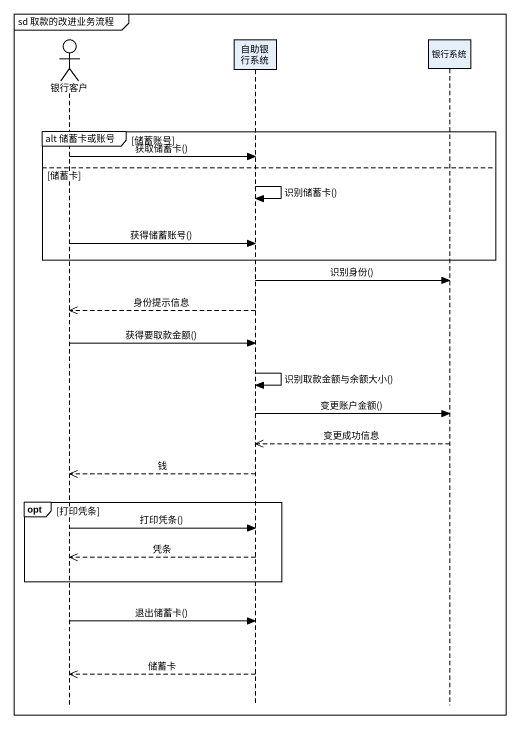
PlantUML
@startuml
mainframe sd 取款的改进业务流程
hide footbox
actor 银行客户
participant 自助银行系统
participant 银行系统

group alt 储蓄卡或账号 [储蓄账号]
  银行客户 -> 自助银行系统 : 获取储蓄卡()
else 储蓄卡
  自助银行系统 -> 自助银行系统 : 识别储蓄卡()
  银行客户 -> 自助银行系统 : 获得储蓄账号()
end
自助银行系统 -> 银行系统 : 识别身份()
自助银行系统 -->> 银行客户 : 身份提示信息
银行客户 -> 自助银行系统 : 获得要取款金额()
自助银行系统 -> 自助银行系统 : 识别取款金额与余额大小()
自助银行系统 -> 银行系统 : 变更账户金额()
银行系统 -->> 自助银行系统 : 变更成功信息
自助银行系统 -->> 银行客户 : 钱
opt 打印凭条
  银行客户 -> 自助银行系统 : 打印凭条()
  自助银行系统 -->> 银行客户 : 凭条
end
银行客户 -> 自助银行系统 : 退出储蓄卡()
自助银行系统 -->> 银行客户 : 储蓄卡
@enduml
